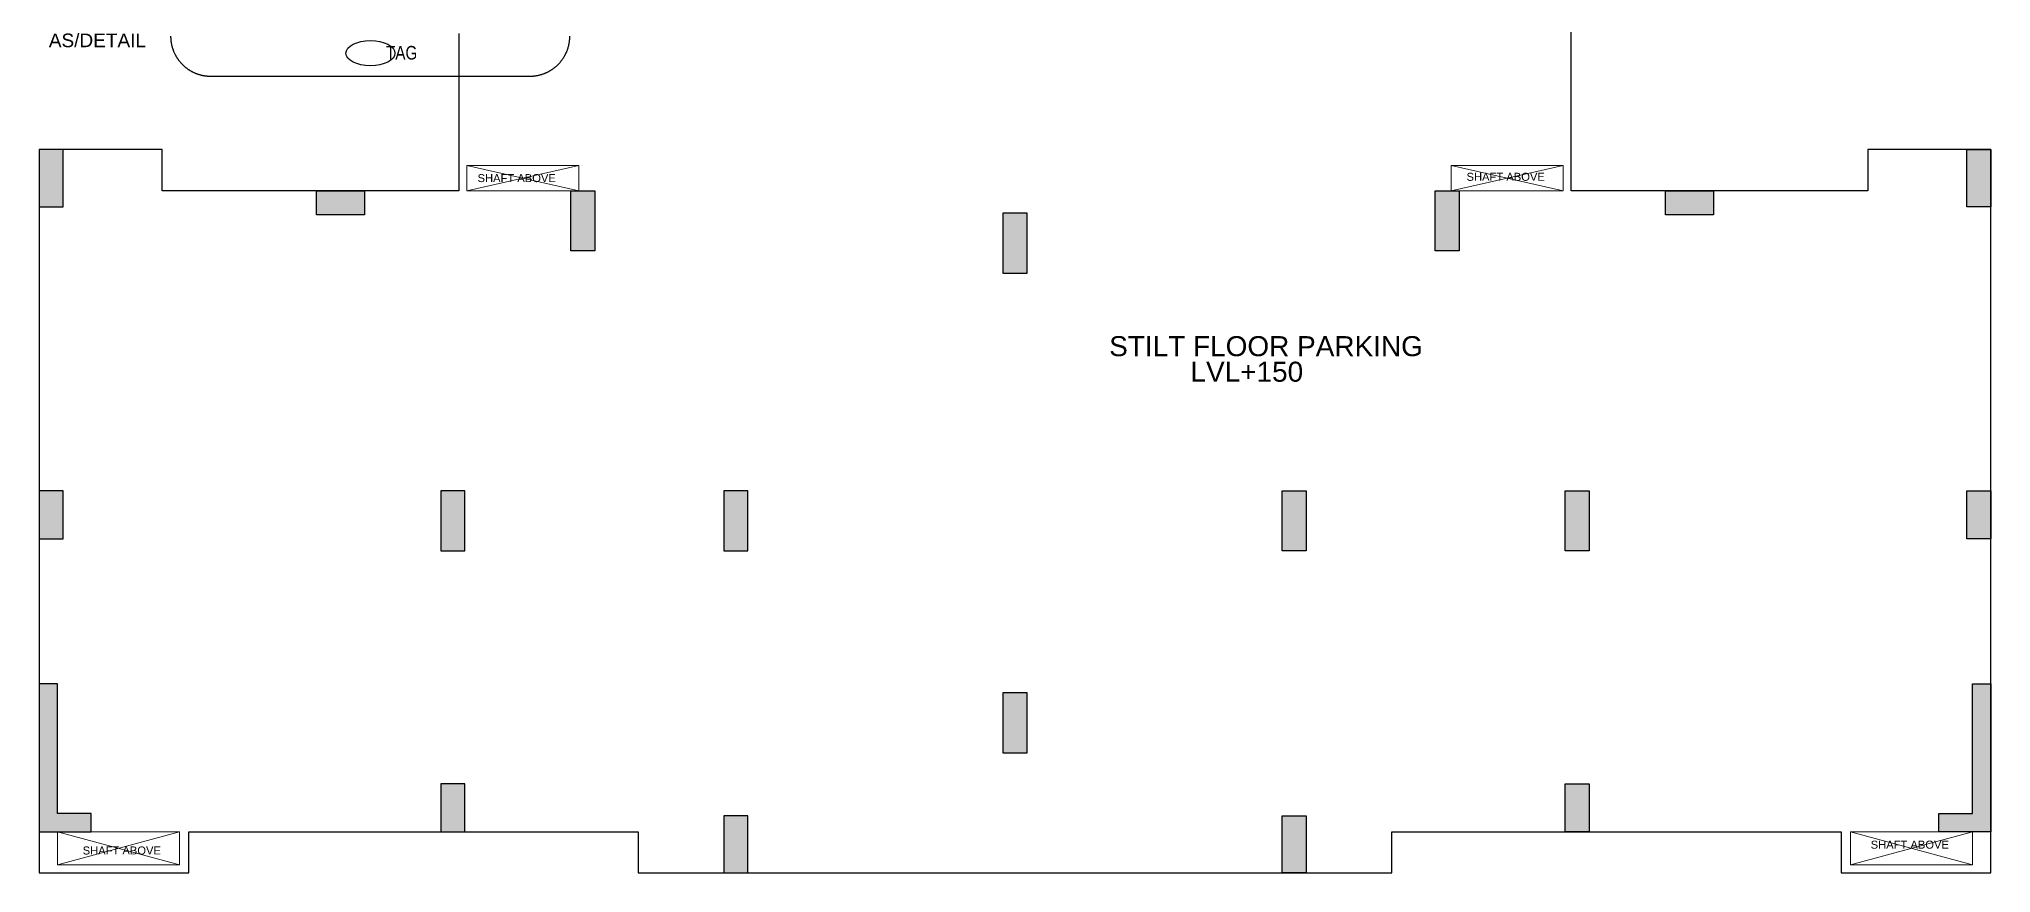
# Model space of a CAD drawing. Header units: millimetres. Extents: x 1277257 to 1543892, y 206696 to 309376.
# Drawn here: x 1329327 to 1353717, y 278426 to 288847 of the extents above; entities that cross this region are included whole.
import ezdxf
from ezdxf.enums import TextEntityAlignment as Align

# ---------------------------------------------------------------- set-up
doc = ezdxf.new("R2010")
doc.units = ezdxf.units.MM
doc.header["$LTSCALE"] = 500
doc.header["$MEASUREMENT"] = 0
doc.linetypes.add('HIDDEN', pattern=[0.375, 0.25, -0.125])
doc.layers.add('A-TAG', color=7, linetype='Continuous', true_color=0xef00ef)
doc.layers.add('TEXT-RM NAME', color=6, linetype='Continuous')
doc.layers.add('TOWER AREA COLUMN.', color=6, linetype='Continuous')
doc.layers.add('TOWER COL HATCH', color=253, linetype='Continuous', lineweight=20)
doc.layers.add('Wall', color=2, linetype='Continuous', lineweight=15)
doc.styles.get("Standard").update_dxf_attribs({"font": 'arial.ttf'})

msp = doc.modelspace()

# ---------------------------------------------------------------- hatches: boundary and pattern name
at = {"layer": 'TOWER COL HATCH'}
h = msp.add_hatch(color=253, dxfattribs=at)
h.dxf.hatch_style = 1
h.paths.add_polyline_path([(1329627.1, 287466.4), (1329327.1, 287466.4), (1329327.1, 286751.4), (1329627.1, 286751.4)])
h = msp.add_hatch(color=253, dxfattribs=at)
h.dxf.hatch_style = 1
h.paths.add_polyline_path([(1353417.1, 287466.4), (1353717.1, 287466.4), (1353717.1, 286751.4), (1353417.1, 286751.4)])
h = msp.add_hatch(color=253, dxfattribs=at)
h.dxf.hatch_style = 1
h.paths.add_polyline_path([(1332792.1, 286651.4), (1332792.1, 286951.4), (1333392.1, 286951.4), (1333392.1, 286651.4)])
h = msp.add_hatch(color=253, dxfattribs=at)
h.dxf.hatch_style = 1
h.paths.add_polyline_path([(1335972, 286951.4), (1336272, 286951.4), (1336272, 286201.4), (1335972, 286201.4)])
h = msp.add_hatch(color=253, dxfattribs=at)
h.dxf.hatch_style = 1
h.paths.add_polyline_path([(1346772.2, 286951.4), (1347072.2, 286951.4), (1347072.2, 286201.4), (1346772.2, 286201.4)])
h = msp.add_hatch(color=253, dxfattribs=at)
h.dxf.hatch_style = 1
h.paths.add_polyline_path([(1349652.1, 286651.4), (1349652.1, 286951.4), (1350252.1, 286951.4), (1350252.1, 286651.4)])
h = msp.add_hatch(color=253, dxfattribs=at)
h.dxf.hatch_style = 1
h.paths.add_polyline_path([(1341672.1, 286671.4), (1341372.1, 286671.4), (1341372.1, 285921.4), (1341672.1, 285921.4)])
h = msp.add_hatch(color=253, dxfattribs=at)
h.dxf.hatch_style = 1
h.paths.add_polyline_path([(1329627.1, 283201.4), (1329327.1, 283201.4), (1329327.1, 282601.4), (1329627.1, 282601.4)])
h = msp.add_hatch(color=253, dxfattribs=at)
h.dxf.hatch_style = 1
h.paths.add_polyline_path([(1334647.1, 283201.4), (1334347.1, 283201.4), (1334347.1, 282451.4), (1334647.1, 282451.4)])
h = msp.add_hatch(color=253, dxfattribs=at)
h.dxf.hatch_style = 1
h.paths.add_polyline_path([(1338182.1, 283201.4), (1337882.1, 283201.4), (1337882.1, 282451.4), (1338182.1, 282451.4)])
h = msp.add_hatch(color=253, dxfattribs=at)
h.dxf.hatch_style = 1
h.paths.add_polyline_path([(1344862.1, 283201.4), (1345162.1, 283201.4), (1345162.1, 282451.4), (1344862.1, 282451.4)])
h = msp.add_hatch(color=253, dxfattribs=at)
h.dxf.hatch_style = 1
h.paths.add_polyline_path([(1348397.1, 283201.4), (1348697.1, 283201.4), (1348697.1, 282451.4), (1348397.1, 282451.4)])
h = msp.add_hatch(color=253, dxfattribs=at)
h.dxf.hatch_style = 1
h.paths.add_polyline_path([(1353417.1, 283201.4), (1353717.1, 283201.4), (1353717.1, 282601.4), (1353417.1, 282601.4)])
h = msp.add_hatch(color=253, dxfattribs=at)
h.dxf.hatch_style = 1
h.paths.add_polyline_path([(1329327.1, 280791.4), (1329327.1, 278941.4), (1329977.1, 278941.4), (1329977.1, 279171.4), (1329557.1, 279171.4), (1329557.1, 280791.4)])
h = msp.add_hatch(color=253, dxfattribs=at)
h.dxf.hatch_style = 1
h.paths.add_polyline_path([(1353717.1, 280791.4), (1353717.1, 278941.4), (1353067.1, 278941.4), (1353067.1, 279171.4), (1353487.1, 279171.4), (1353487.1, 280791.4)])
h = msp.add_hatch(color=253, dxfattribs=at)
h.dxf.hatch_style = 1
h.paths.add_polyline_path([(1341672.1, 280676.4), (1341372.1, 280676.4), (1341372.1, 279926.4), (1341672.1, 279926.4)])
h = msp.add_hatch(color=253, dxfattribs=at)
h.dxf.hatch_style = 1
h.paths.add_polyline_path([(1334647.1, 279541.4), (1334347.1, 279541.4), (1334347.1, 278941.4), (1334647.1, 278941.4)])
h = msp.add_hatch(color=253, dxfattribs=at)
h.dxf.hatch_style = 1
h.paths.add_polyline_path([(1348397.1, 279541.4), (1348697.1, 279541.4), (1348697.1, 278941.4), (1348397.1, 278941.4)])
h = msp.add_hatch(color=253, dxfattribs=at)
h.dxf.hatch_style = 1
h.paths.add_polyline_path([(1338182.1, 279141.4), (1337882.1, 279141.4), (1337882.1, 278426.4), (1338182.1, 278426.4)])
h = msp.add_hatch(color=253, dxfattribs=at)
h.dxf.hatch_style = 1
h.paths.add_polyline_path([(1344862.1, 279141.4), (1345162.1, 279141.4), (1345162.1, 278426.4), (1344862.1, 278426.4)])

# ---------------------------------------------------------------- linework, layer by layer
at = {"color": 6, "linetype": 'Continuous'}
for p, q in [((1348472.1, 286951.4), (1348472.1, 291081.6)), ((1334572.1, 288916.8), (1334572.1, 286951.4)), ((1330867, 287466.4), (1329327.1, 287466.4)), ((1329327.1, 287466.4), (1329327.1, 278426.4)), ((1330867, 286951.4), (1330867, 287466.4)), ((1353717.1, 287466.4), (1352177.2, 287466.4)), ((1352177.2, 287466.4), (1352177.2, 286951.4)), ((1353717.1, 278426.4), (1353717.1, 287466.4)), ((1334572.1, 286951.4), (1330867, 286951.4)), ((1352177.2, 286951.4), (1348472.1, 286951.4)), ((1331197.1, 278426.4), (1331197.1, 278941.4)), ((1331197.1, 278941.4), (1336812.1, 278941.4)), ((1336812.1, 278941.4), (1336812.1, 278426.4)), ((1346232.1, 278426.4), (1346232.1, 278941.4)), ((1346232.1, 278941.4), (1351847.1, 278941.4)), ((1351847.1, 278941.4), (1351847.1, 278426.4)), ((1329327.1, 278426.4), (1331197.1, 278426.4)), ((1336812.1, 278426.4), (1338197.1, 278426.4)), ((1338197.1, 278426.4), (1346232.1, 278426.4)), ((1351847.1, 278426.4), (1353717.1, 278426.4))]:
    msp.add_line(p, q, dxfattribs=at)
at = {"linetype": 'Continuous'}
msp.add_ellipse((1333467.9, 288669.6), major_axis=(-306.3, 0), ratio=0.5128849, dxfattribs=at)
at = {"layer": 'A-TAG', "linetype": 'HIDDEN', "ltscale": 100}
msp.add_line((1331471.5, 288382.6), (1335459.3, 288382.6), dxfattribs=at)
for centre, start, end in [((1331471.5, 288882.6), 180, 270), ((1335459.3, 288882.6), 270, 0)]:
    msp.add_arc(centre, 500, start, end, dxfattribs=at)
at = {"layer": 'TOWER AREA COLUMN.'}
for points in [[(1329627.1, 287466.4), (1329327.1, 287466.4), (1329327.1, 286751.4), (1329627.1, 286751.4)], [(1353417.1, 287466.4), (1353717.1, 287466.4), (1353717.1, 286751.4), (1353417.1, 286751.4)], [(1332792.1, 286651.4), (1332792.1, 286951.4), (1333392.1, 286951.4), (1333392.1, 286651.4)], [(1335972, 286951.4), (1336272, 286951.4), (1336272, 286201.4), (1335972, 286201.4)], [(1346772.2, 286951.4), (1347072.2, 286951.4), (1347072.2, 286201.4), (1346772.2, 286201.4)], [(1349652.1, 286651.4), (1349652.1, 286951.4), (1350252.1, 286951.4), (1350252.1, 286651.4)], [(1341672.1, 286671.4), (1341372.1, 286671.4), (1341372.1, 285921.4), (1341672.1, 285921.4)], [(1329627.1, 283201.4), (1329327.1, 283201.4), (1329327.1, 282601.4), (1329627.1, 282601.4)], [(1334647.1, 283201.4), (1334347.1, 283201.4), (1334347.1, 282451.4), (1334647.1, 282451.4)], [(1338182.1, 283201.4), (1337882.1, 283201.4), (1337882.1, 282451.4), (1338182.1, 282451.4)], [(1344862.1, 283201.4), (1345162.1, 283201.4), (1345162.1, 282451.4), (1344862.1, 282451.4)], [(1348397.1, 283201.4), (1348697.1, 283201.4), (1348697.1, 282451.4), (1348397.1, 282451.4)], [(1353417.1, 283201.4), (1353717.1, 283201.4), (1353717.1, 282601.4), (1353417.1, 282601.4)], [(1341672.1, 280676.4), (1341372.1, 280676.4), (1341372.1, 279926.4), (1341672.1, 279926.4)], [(1334647.1, 279541.4), (1334347.1, 279541.4), (1334347.1, 278941.4), (1334647.1, 278941.4)], [(1348397.1, 279541.4), (1348697.1, 279541.4), (1348697.1, 278941.4), (1348397.1, 278941.4)], [(1338182.1, 279141.4), (1337882.1, 279141.4), (1337882.1, 278426.4), (1338182.1, 278426.4)], [(1344862.1, 279141.4), (1345162.1, 279141.4), (1345162.1, 278426.4), (1344862.1, 278426.4)]]:
    msp.add_lwpolyline(points, close=True, dxfattribs=at)
for points in [[(1329327.1, 280791.4), (1329327.1, 278941.4), (1329977.1, 278941.4), (1329977.1, 279171.4), (1329557.1, 279171.4), (1329557.1, 280791.4), (1329327.1, 280791.4)], [(1353717.1, 280791.4), (1353717.1, 278941.4), (1353067.1, 278941.4), (1353067.1, 279171.4), (1353487.1, 279171.4), (1353487.1, 280791.4), (1353717.1, 280791.4)]]:
    msp.add_lwpolyline(points, dxfattribs=at)
at = {"layer": 'Wall', "linetype": 'HIDDEN', "ltscale": 100}
for p, q in [((1336072.1, 287266.4), (1334672.1, 287266.4)), ((1334672.1, 287266.4), (1334672.1, 286951.4)), ((1336072.1, 286951.4), (1334672.1, 287266.4)), ((1336072.1, 287266.4), (1334672.1, 286951.4)), ((1336072.1, 286951.4), (1336072.1, 287266.4)), ((1348372.1, 287266.4), (1346972.1, 287266.4)), ((1346972.1, 287266.4), (1346972.1, 286951.4)), ((1348372.1, 287266.4), (1346972.1, 286951.4)), ((1346972.1, 287266.4), (1348372.1, 286951.4)), ((1348372.1, 286951.4), (1348372.1, 287266.4)), ((1334672.1, 286951.4), (1336072.1, 286951.4)), ((1346972.1, 286951.4), (1348372.1, 286951.4)), ((1331082.1, 278941.4), (1329557.1, 278941.4)), ((1329557.1, 278941.4), (1329557.1, 278526.4)), ((1331082.1, 278941.4), (1329557.1, 278526.4)), ((1329557.1, 278941.4), (1331082.1, 278526.4)), ((1331082.1, 278526.4), (1331082.1, 278941.4)), ((1353487.1, 278941.4), (1351962.1, 278941.4)), ((1351962.1, 278941.4), (1351962.1, 278526.4)), ((1353487.1, 278941.4), (1351962.1, 278526.4)), ((1351962.1, 278941.4), (1353487.1, 278526.4)), ((1353487.1, 278526.4), (1353487.1, 278941.4)), ((1329557.1, 278526.4), (1331082.1, 278526.4)), ((1351962.1, 278526.4), (1353487.1, 278526.4))]:
    msp.add_line(p, q, dxfattribs=at)

# ---------------------------------------------------------------- texts
at = {"width": 0.8}
msp.add_attdef('TAG', text='', height=170.1, dxfattribs=at).set_placement((1333858.2, 288675.4), align=Align.MIDDLE_CENTER)
at = {"layer": 'TEXT-RM NAME'}
for s, height, p in [('AS/DETAIL', 170, (1329449.5, 288744.9)), ('STILT FLOOR PARKING', 250, (1342699, 284883.9)), ('LVL+150', 250, (1343715, 284564.8))]:
    msp.add_text(s, height=height, rotation=360, dxfattribs=at).set_placement(p)
for p in [(1334806.6, 287059), (1347164.4, 287075.1), (1352213.9, 278729.9), (1329872.2, 278657.2)]:
    msp.add_text('SHAFT ABOVE', height=100, dxfattribs=at).set_placement(p)

doc.saveas('drawing.dxf')
